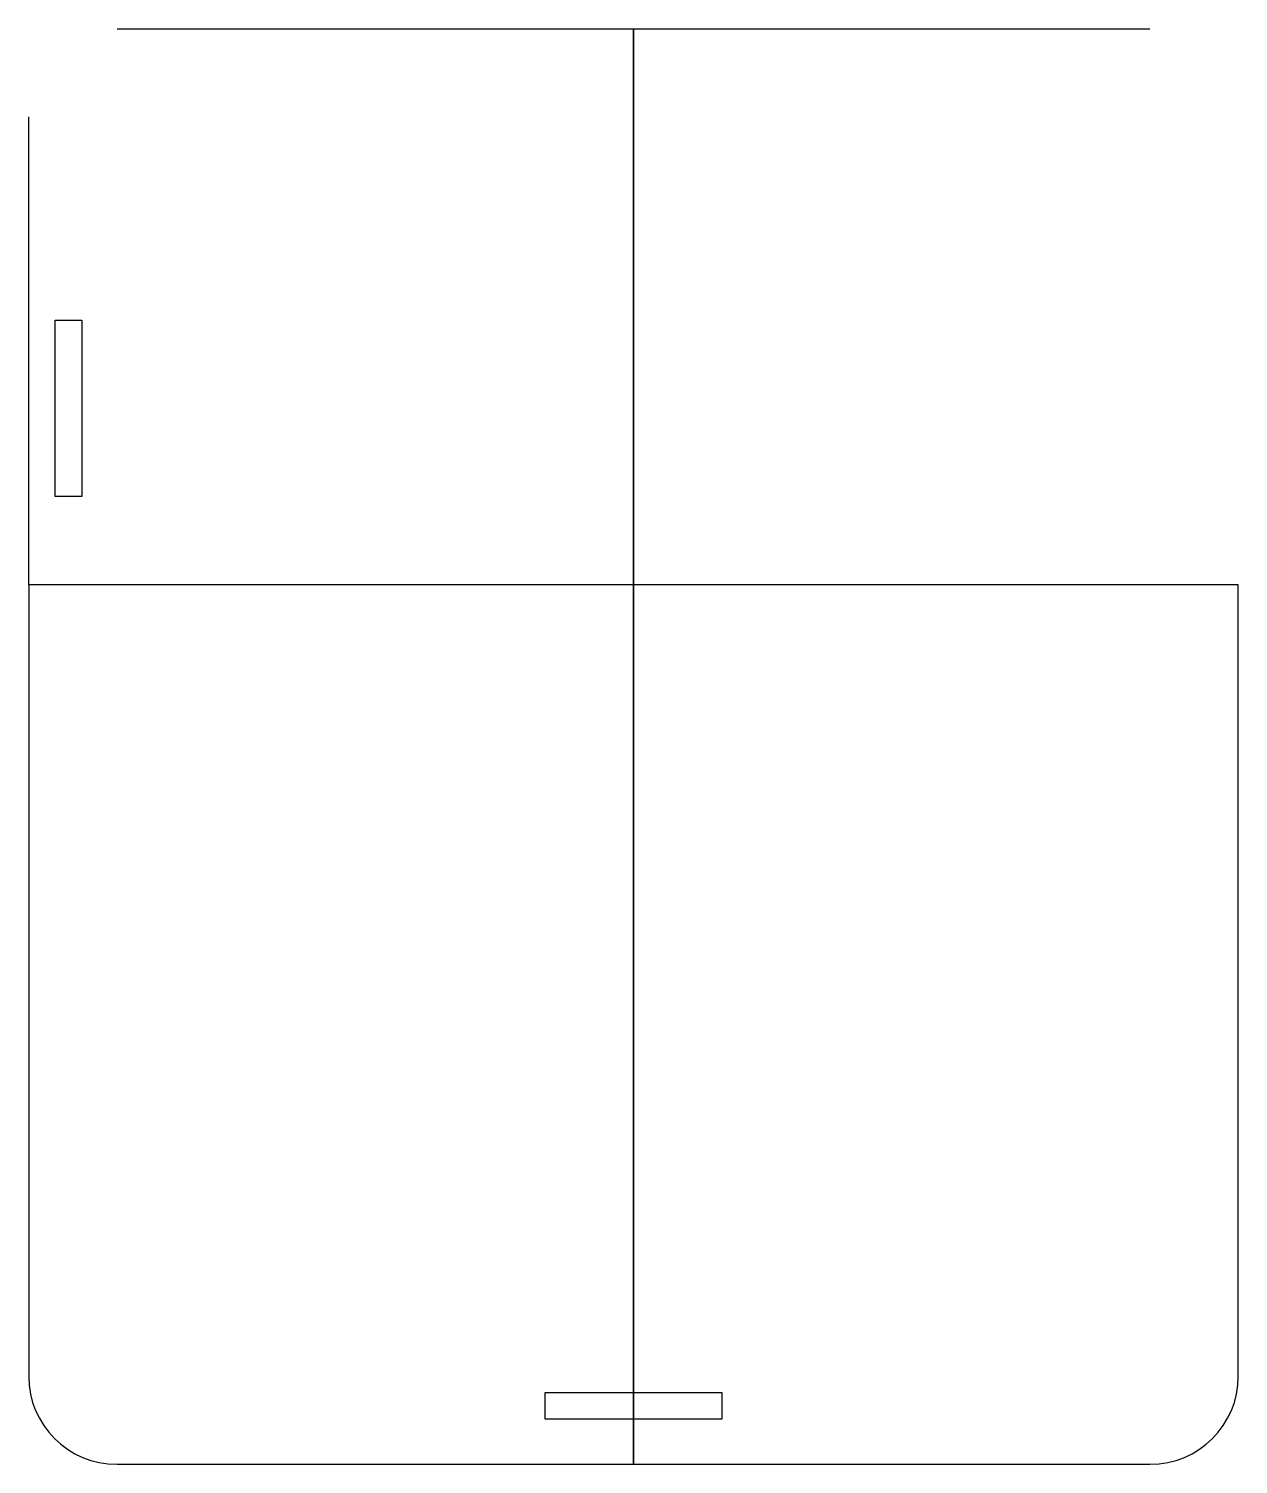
# Model space of a CAD drawing. Header units: centimetres. Extents: x -6.8 to 6.8, y -7 to 9.3.
import ezdxf

# ---------------------------------------------------------------- set-up
doc = ezdxf.new("R2010")
doc.units = ezdxf.units.CM
doc.header["$MEASUREMENT"] = 0
for name, color, linetype in [('Bot - front 2 skin v4_Sketch5', 7, 'Continuous'), ('Bot - front 2 skin v4_Sketch7', 7, 'Continuous'), ('Bot - front 2 skin v4_Sketch8', 7, 'Continuous')]:
    doc.layers.add(name, color=color, linetype=linetype)

msp = doc.modelspace()

# ---------------------------------------------------------------- linework, layer by layer
at = {"layer": 'Bot - front 2 skin v4_Sketch5'}
for p, q in [((0, 9.301, -0.15), (0, 3.045, -0.15)), ((0, 9.301, 0.15), (0, 9.301, -0.15)), ((0, 3.001, 0.15), (0, 9.301, 0.15)), ((0, 3.045, -0.15), (0, -6.955, -3.15)), ((0, -6.959, -2.838), (0, 3.001, 0.15)), ((0, -6.955, -3.15), (0, -6.959, -2.838))]:
    msp.add_line(p, q, dxfattribs=at)
msp.add_point((0, 0), dxfattribs=at)
at = {"layer": 'Bot - front 2 skin v4_Sketch7'}
for p, q in [((6.85, 3.001, 0.15), (-6.85, 3.001, 0.15)), ((-6.85, 3.001, 0.15), (-6.85, -5.962, -2.539)), ((6.85, -5.962, -2.539), (6.85, 3.001, 0.15)), ((-1, -6.147, -2.595), (1, -6.147, -2.595)), ((-1, -6.447, -2.685), (-1, -6.147, -2.595)), ((1, -6.147, -2.595), (1, -6.447, -2.685)), ((1, -6.447, -2.685), (-1, -6.447, -2.685)), ((-5.85, -6.959, -2.838), (5.85, -6.959, -2.838))]:
    msp.add_line(p, q, dxfattribs=at)
at = {"layer": 'Bot - front 2 skin v4_Sketch7', "extrusion": (0, -0.287373, 0.957819)}
for centre, start_param, end_param in [((-5.85, -5.962, -2.539), 4.712389, 6.283185), ((5.85, -5.962, -2.539), 0, 1.570796)]:
    msp.add_ellipse(centre, major_axis=(0, -0.997, -0.299), ratio=0.960987, start_param=start_param, end_param=end_param, dxfattribs=at)
at = {"layer": 'Bot - front 2 skin v4_Sketch7'}
msp.add_point((0, 0.207, -0.688), dxfattribs=at)
at = {"layer": 'Bot - front 2 skin v4_Sketch8'}
for p, q in [((-5.85, 9.301), (5.85, 9.301)), ((-6.85, 3.001), (-6.85, 8.301)), ((-6.55, 6.001), (-6.25, 6.001)), ((-6.55, 4.001), (-6.55, 6.001)), ((-6.25, 6.001), (-6.25, 4.001)), ((-6.25, 4.001), (-6.55, 4.001))]:
    msp.add_line(p, q, dxfattribs=at)
msp.add_point((0, 0), dxfattribs=at)

doc.saveas('drawing.dxf')
